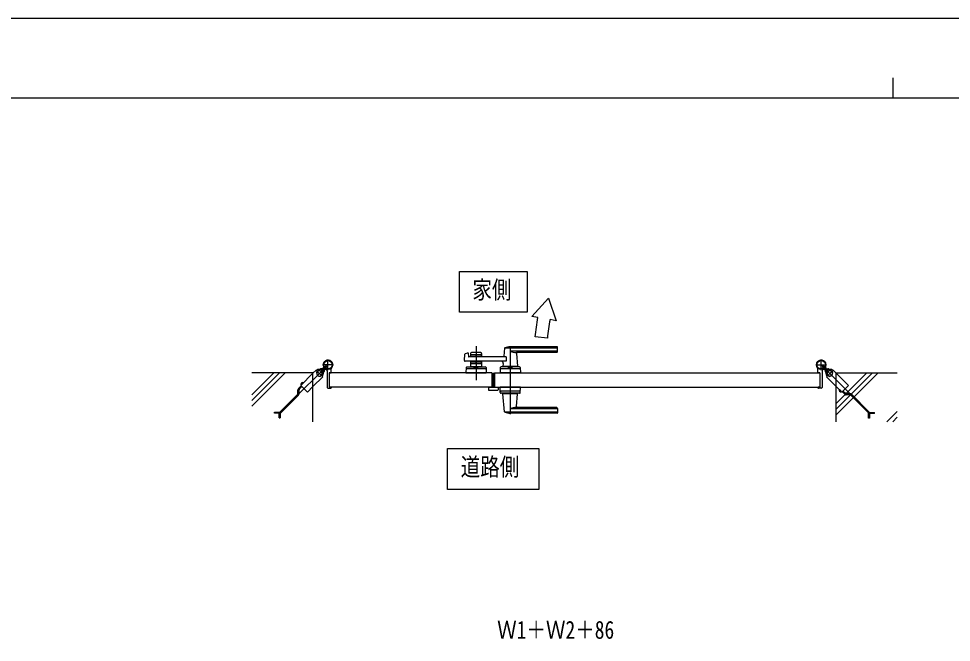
# Model space of a CAD drawing. Units: millimetres, scale not verified. Extents: x -4205 to 4205, y -2970 to 2970.
# Drawn here: x -2153 to 139, y 1438 to 2970 of the extents above; entities that cross this region are included whole.
import ezdxf
from ezdxf.enums import TextEntityAlignment as Align

# ---------------------------------------------------------------- set-up
doc = ezdxf.new("R2010")
doc.units = ezdxf.units.MM
doc.header["$LTSCALE"] = 12
for name, color, linetype in [('0-2_USER1', 3, 'Continuous'), ('0-3_YKK_12', 2, 'Continuous'), ('0-4_YKK_A1', 4, 'Continuous'), ('0-5_YKK_D', 6, 'Continuous'), ('0-6_YKK_ZWAK', 7, 'Continuous')]:
    doc.layers.add(name, color=color, linetype=linetype)
doc.styles.add('ＭＳ ゴシック', font='')
doc.styles.get('ＭＳ ゴシック').set_extended_font_data('MS Gothic')

msp = doc.modelspace()

# ---------------------------------------------------------------- linework, layer by layer
at = {"layer": '0-2_USER1'}
for points in [[(-1070.18, 2249.08), (-1070.18, 2349.08), (-903.78, 2349.08), (-903.78, 2249.08)], [(-1098.98, 1814.08), (-1098.98, 1914.08), (-874.98, 1914.08), (-874.98, 1814.08)]]:
    msp.add_lwpolyline(points, close=True, dxfattribs=at)
at = {"layer": '0-3_YKK_12'}
msp.add_line((-986.98, 2100), (-986.98, 2065), dxfattribs=at)
at = {"layer": '0-4_YKK_A1'}
for p, q in [((-851.52, 2283.24), (-891.74, 2238.72)), ((-851.52, 2283.24), (-832.65, 2228.31)), ((-877.4, 2236.2), (-891.74, 2238.72)), ((-832.65, 2228.31), (-847.43, 2230.91)), ((-853.86, 2185.33), (-883.7, 2188.51)), ((-1028.98, 2166), (-1028.98, 2082.5)), ((-959.03, 2160.39), (-960.73, 2141.31)), ((-829.98, 2160.98), (-958.77, 2160.98)), ((-944.98, 2166), (-944.98, 1999)), ((-829.98, 2164), (-944.98, 2164)), ((-828.98, 2152), (-828.98, 2163)), ((-1392.98, 2107), (-1392.98, 2133)), ((-1057.81, 2130.66), (-1056.59, 2146.07)), ((-1055.08, 2147.85), (-1049.66, 2149.2)), ((-1048.42, 2148.28), (-1048.03, 2140.45)), ((-955.42, 2139.5), (-1047.03, 2139.5)), ((-1042.48, 2148), (-1042.48, 2139.5)), ((-1042.48, 2145), (-1015.48, 2145)), ((-1017.48, 2150), (-1040.48, 2150)), ((-1040.48, 2141), (-1031.39, 2141)), ((-1029.33, 2142.65), (-1030.69, 2141.29)), ((-1028.62, 2142.65), (-1027.27, 2141.29)), ((-1026.56, 2141), (-1017.48, 2141)), ((-1015.48, 2148), (-1015.48, 2139.5)), ((-829.98, 2153.33), (-944.98, 2153.33)), ((-830.98, 2150), (-930, 2150)), ((-929.81, 2147.81), (-927.01, 2116.32)), ((-180.98, 2107), (-180.98, 2133)), ((-1405.63, 2110.18), (-1409.22, 2110.18)), ((-1379.98, 2120), (-1405.98, 2120)), ((-1405.63, 2110.18), (-1404.21, 2111.6)), ((-1404.53, 2108.45), (-1394.47, 2118.51)), ((-1404.39, 2108.59), (-1399.73, 2113.25)), ((-1403.23, 2113.99), (-1402.95, 2114.27)), ((-1402.8, 2107.35), (-1401.38, 2108.77)), ((-1401.3, 2113.58), (-1402.06, 2112.82)), ((-1401.7, 2114.11), (-1398.28, 2117.53)), ((-1397.82, 2117.06), (-1401.3, 2113.58)), ((-1399.4, 2111.68), (-1400.16, 2110.92)), ((-1395.92, 2115.16), (-1399.4, 2111.68)), ((-1398.99, 2109.75), (-1398.71, 2110.03)), ((-1395.46, 2114.7), (-1398.87, 2111.29)), ((-1398.28, 2117.53), (-1395.46, 2114.7)), ((-1384.98, 2100.8), (-1384.98, 2109.84)), ((-1053.54, 2113.07), (-1053.98, 2100)), ((-1006.25, 2110), (-1051.71, 2110)), ((-1051.55, 2115), (-1006.41, 2115)), ((-1042.48, 2128.5), (-1042.48, 2115)), ((-1042.48, 2123), (-1015.48, 2123)), ((-1015.48, 2115), (-1042.48, 2115)), ((-1040.48, 2127), (-1031.39, 2127)), ((-1029.33, 2125.35), (-1030.69, 2126.71)), ((-1028.62, 2125.35), (-1027.27, 2126.71)), ((-1026.56, 2127), (-1017.48, 2127)), ((-1024.48, 2112.2), (-1024.48, 2115)), ((-1015.48, 2128.5), (-1015.48, 2115)), ((-1004.42, 2113.07), (-1003.98, 2100)), ((-969.54, 2113.07), (-969.98, 2100)), ((-922.25, 2110), (-967.71, 2110)), ((-922.41, 2115), (-967.55, 2115)), ((-926.98, 2115.99), (-962.98, 2115.99)), ((-962.98, 2115), (-962.98, 2115.99)), ((-962.35, 2123.05), (-962.95, 2116.32)), ((-927.31, 2115.99), (-962.65, 2115.99)), ((-959.98, 2115.99), (-962.15, 2115.99)), ((-949.48, 2112.2), (-949.48, 2115)), ((-927.31, 2115.99), (-929.98, 2115.99)), ((-926.98, 2115), (-926.98, 2115.99)), ((-920.42, 2113.07), (-919.98, 2100)), ((-193.98, 2120), (-167.98, 2120)), ((-188.98, 2100.8), (-188.98, 2109.84)), ((-169.43, 2108.45), (-179.49, 2118.51)), ((-175.68, 2117.53), (-178.51, 2114.7)), ((-178.51, 2114.7), (-175.09, 2111.29)), ((-178.04, 2115.16), (-174.56, 2111.68)), ((-176.14, 2117.06), (-172.66, 2113.58)), ((-172.27, 2114.11), (-175.68, 2117.53)), ((-174.97, 2109.75), (-175.25, 2110.03)), ((-174.56, 2111.68), (-173.8, 2110.92)), ((-169.57, 2108.59), (-174.23, 2113.25)), ((-172.66, 2113.58), (-171.9, 2112.82)), ((-171.16, 2107.35), (-172.58, 2108.77)), ((-170.73, 2113.99), (-171.01, 2114.27)), ((-168.33, 2110.18), (-169.75, 2111.6)), ((-168.61, 2111.87), (-169.52, 2112.78)), ((-169.31, 2111.16), (-168.61, 2111.87)), ((-168.33, 2110.18), (-164.74, 2110.18)), ((-1526.41, 2100), (-1579.98, 2046.43)), ((-1512.27, 2100), (-1579.98, 2032.29)), ((-1498.13, 2100), (-1579.98, 2018.15)), ((-1407.48, 2105.5), (-1470.07, 2042.91)), ((-1421.26, 2105.86), (-1422.4, 2106.99)), ((-1416.14, 2106.04), (-1421.44, 2100.73)), ((-1421.44, 2100.73), (-1419.5, 2093.48)), ((-1420.91, 2105.5), (-1407.48, 2092.07)), ((-1419.5, 2093.48), (-1412.25, 2091.54)), ((-1408.89, 2104.09), (-1416.14, 2106.04)), ((-1412.25, 2091.54), (-1406.94, 2096.84)), ((-1409.22, 2108.18), (-1405.38, 2108.18)), ((-1406.94, 2096.84), (-1408.89, 2104.09)), ((-1405.99, 2090.58), (-1407.12, 2091.72)), ((-1404.8, 2103.76), (-1404.8, 2107.6)), ((-1402.8, 2107.35), (-1402.8, 2103.76)), ((-1401.82, 2108.33), (-1401.11, 2107.63)), ((-1401.11, 2107.63), (-1400.2, 2108.54)), ((-1394.98, 2105.06), (-1394.98, 2064.5)), ((-1389.98, 2100), (-1389.98, 2065)), ((-1389.68, 2100.3), (-1385.48, 2100.3)), ((-1053.98, 2100), (-1003.98, 2100)), ((-919.98, 2100), (-969.98, 2100)), ((-184.28, 2100.3), (-188.48, 2100.3)), ((-183.98, 2100), (-183.98, 2065)), ((-178.98, 2105.06), (-178.98, 2064.5)), ((-171.16, 2107.35), (-171.16, 2103.76)), ((-169.16, 2103.76), (-169.16, 2107.6)), ((-164.74, 2108.18), (-168.58, 2108.18)), ((-166.84, 2091.72), (-167.97, 2090.58)), ((-165.07, 2104.09), (-167.02, 2096.84)), ((-167.02, 2096.84), (-161.71, 2091.54)), ((-166.48, 2092.07), (-153.05, 2105.5)), ((-166.48, 2105.5), (-103.89, 2042.91)), ((-157.82, 2106.04), (-165.07, 2104.09)), ((-161.71, 2091.54), (-154.46, 2093.48)), ((-152.52, 2100.73), (-157.82, 2106.04)), ((-154.46, 2093.48), (-152.52, 2100.73)), ((-151.56, 2106.99), (-152.7, 2105.86)), ((-69.24, 2100), (-143.98, 2025.25)), ((-55.09, 2100), (-143.98, 2011.11)), ((-40.95, 2100), (-143.98, 1996.97)), ((-1465.61, 2061.51), (-1458.74, 2068.38)), ((-1463.6, 2059.85), (-1456.9, 2066.54)), ((-1459.23, 2073.11), (-1457.4, 2072.48)), ((-1458.81, 2070.57), (-1459.08, 2071.03)), ((-1457.75, 2071.63), (-1458.81, 2070.57)), ((-1454.92, 2074.46), (-1457.75, 2071.63)), ((-1457.4, 2072.48), (-1456.15, 2072.86)), ((-1456.4, 2075.94), (-1455.77, 2074.11)), ((-1455.77, 2074.11), (-1456.15, 2072.86)), ((-1454.92, 2074.46), (-1453.86, 2075.52)), ((-1453.86, 2075.52), (-1454.32, 2075.79)), ((-1389.68, 2064.7), (-1385.48, 2064.7)), ((-1384.98, 2064.2), (-1384.98, 2063.5)), ((-998.98, 2065), (-998.98, 2058.5)), ((-998.98, 2065), (-974.98, 2065)), ((-974.98, 2065), (-974.98, 2058.5)), ((-969.54, 2051.93), (-969.98, 2065)), ((-919.98, 2065), (-969.98, 2065)), ((-920.42, 2051.93), (-919.98, 2065)), ((-188.98, 2064.2), (-188.98, 2063.5)), ((-184.28, 2064.7), (-188.48, 2064.7)), ((-1510.64, 2004.18), (-1467.37, 2047.45)), ((-1508.98, 2002.17), (-1465.36, 2045.78)), ((-1466.79, 2048.86), (-1466.79, 2058.68)), ((-1464.19, 2048.61), (-1464.19, 2058.43)), ((-1392.98, 2062.5), (-1385.98, 2062.5)), ((-997.98, 2057.5), (-975.98, 2057.5)), ((-922.25, 2055), (-967.71, 2055)), ((-922.41, 2050), (-967.55, 2050)), ((-962.98, 2050), (-962.98, 2049)), ((-926.98, 2049), (-962.98, 2049)), ((-959.03, 2004.6), (-962.95, 2048.67)), ((-929.81, 2017.18), (-927, 2048.67)), ((-926.98, 2050), (-926.98, 2049)), ((-180.98, 2062.5), (-187.98, 2062.5)), ((-136.92, 2056.58), (-135.09, 2057.21)), ((-136.5, 2059.12), (-136.77, 2058.66)), ((-135.44, 2058.06), (-136.5, 2059.12)), ((-135.44, 2058.06), (-132.61, 2055.23)), ((-135.09, 2057.21), (-133.84, 2056.83)), ((-134.09, 2053.75), (-133.46, 2055.58)), ((-133.46, 2055.58), (-133.84, 2056.83)), ((-132.61, 2055.23), (-131.55, 2054.17)), ((-131.55, 2054.17), (-132.02, 2053.9)), ((-122.49, 2047.37), (-129.36, 2054.24)), ((-120.83, 2049.38), (-127.52, 2056.08)), ((-109.84, 2046.19), (-119.66, 2046.19)), ((-109.59, 2048.79), (-119.41, 2048.79)), ((-65.16, 2002.34), (-108.43, 2045.61)), ((-63.15, 2004), (-106.76, 2047.62)), ((-1524.29, 2003.59), (-1512.05, 2003.59)), ((-1524.29, 2000.99), (-1524.29, 2003.59)), ((-1511.8, 2000.99), (-1524.29, 2000.99)), ((-1512.75, 1989.45), (-1512.75, 2000.99)), ((-1510.15, 2001.35), (-1510.15, 1989.45)), ((-829.98, 2004.02), (-958.77, 2004.02)), ((-829.98, 2011.67), (-944.98, 2011.67)), ((-829.98, 2001), (-944.98, 2001)), ((-830.98, 2015), (-930, 2015)), ((-828.98, 2013), (-828.98, 2002)), ((-64.57, 1988.69), (-64.57, 2000.93)), ((-62.33, 2002.83), (-50.43, 2002.83)), ((-61.97, 2001.18), (-61.97, 1988.69)), ((-50.43, 2000.23), (-61.97, 2000.23)), ((-50.43, 2000.23), (-50.43, 2002.83)), ((6.02, 2005.55), (-19.53, 1980)), ((-1512.75, 1989.45), (-1510.15, 1989.45)), ((-61.97, 1988.69), (-64.57, 1988.69)), ((6.02, 1991.41), (-5.39, 1980))]:
    msp.add_line(p, q, dxfattribs=at)
for points in [[(-955.42, 2139.5), (-955.42, 2128.5), (-1055.81, 2128.5)], [(-1404.65, 2111.16), (-1405.35, 2111.87), (-1404.44, 2112.78)], [(-1402.53, 2113.28), (-1403.59, 2114.34), (-1404.31, 2113.08)], [(-1404.26, 2111.69), (-1402.21, 2112.4), (-1400.97, 2112.02)], [(-1398.87, 2111.29), (-1399.7, 2110.45), (-1402.53, 2113.28), (-1401.7, 2114.11)], [(-1401.29, 2108.72), (-1400.58, 2110.77), (-1400.97, 2112.02)], [(-1399.7, 2110.45), (-1398.64, 2109.39), (-1399.9, 2108.67)], [(-1024.48, 2112.2), (-1033.48, 2112.2), (-1033.48, 2115)], [(-949.48, 2112.2), (-940.48, 2112.2), (-940.48, 2115)], [(-174.26, 2110.45), (-175.32, 2109.39), (-174.06, 2108.67)], [(-175.09, 2111.29), (-174.26, 2110.45), (-171.43, 2113.28), (-172.27, 2114.11)], [(-172.67, 2108.72), (-173.38, 2110.77), (-173, 2112.02)], [(-169.7, 2111.69), (-171.75, 2112.4), (-173, 2112.02)], [(-171.43, 2113.28), (-170.37, 2114.34), (-169.65, 2113.08)], [(-1429.98, 1980), (-1429.98, 2100), (-1579.98, 2100)], [(-1422.4, 2106.99), (-1429.98, 2099.4), (-1459.87, 2069.51), (-1443.47, 2053.11)], [(-1443.47, 2053.11), (-1429.98, 2066.6), (-1405.99, 2090.58)], [(-989.98, 2100), (-989.98, 2065), (-1389.98, 2065)], [(-989.98, 2100), (-1389.98, 2100), (-1389.98, 2065)], [(-983.98, 2100), (-983.98, 2065), (-183.98, 2065)], [(-983.98, 2100), (-183.98, 2100), (-183.98, 2065)], [(-172.14, 2108.33), (-172.85, 2107.63), (-173.76, 2108.54)], [(-167.97, 2090.58), (-143.98, 2066.6), (-130.49, 2053.11), (-114.09, 2069.51)], [(-114.09, 2069.51), (-143.98, 2099.4), (-151.56, 2106.99)], [(-143.98, 1980), (-143.98, 2100), (6.02, 2100)]]:
    msp.add_lwpolyline(points, dxfattribs=at)
for centre, radius in [((-1392.98, 2120), 11.5), ((-1392.98, 2120), 10.35), ((-180.98, 2120), 11.5), ((-180.98, 2120), 10.35)]:
    msp.add_circle(centre, radius, dxfattribs=at)
for centre, radius, start, end in [((-8878.49, 3268.09), 8067.36, 352.30953, 352.65116), ((-184.37, 2114.01), 673.28, 170.00114, 173.91932), ((-958.04, 2160.31), 1, 113.30607, 174.91858), ((-944.98, 2130), 34, 90, 113.30607), ((-829.98, 2163), 1, 0, 90), ((-829.98, 2159.98), 1, 0, 90), ((-1054.6, 2145.91), 2, 104.03624, 175.49449), ((-1049.42, 2148.23), 1, 2.86241, 104.03624), ((-1047.03, 2140.5), 1, 182.86241, 270), ((-1040.48, 2148), 2, 90, 180), ((-1040.48, 2143), 2, 180, 270), ((-1031.39, 2142), 1, 270, 315), ((-1028.98, 2142.29), 0.5, 45, 135), ((-1026.56, 2142), 1, 225, 270), ((-1017.48, 2148), 2, 0, 90), ((-1017.48, 2143), 2, 270, 0), ((-962.72, 2141.49), 2, 270, 354.91858), ((-931.19, 2179.98), 30, 242.63879, 272.27092), ((-927.82, 2148), 2, 90, 185.08142), ((-830.98, 2152), 2, 270, 0), ((-829.98, 2154.33), 1, 270, 0), ((-1414.19, 2098.79), 10, 315, 135), ((-1409.22, 2105.18), 5, 90, 135.40999), ((-1403.19, 2112.43), 1.3, 150, 210.9647), ((-1392.98, 2120), 11.5, 321.98772, 244.89722), ((-1396.59, 2116.39), 9, 210.9647, 239.0353), ((-1400.55, 2109.79), 1.3, 239.0353, 300), ((-1399.98, 2105.06), 5, 0.00002, 64.89722), ((-1379.98, 2109.84), 5, 141.98772, 180), ((-1055.81, 2130.5), 2, 175.49449, 270), ((-1051.71, 2108), 2, 90, 178.09085), ((-1051.55, 2113), 2, 90, 178.09085), ((-1040.48, 2125), 2, 90, 180), ((-1031.39, 2126), 1, 45, 90), ((-1028.98, 2125.71), 0.5, 225, 315), ((-1026.56, 2126), 1, 90, 135), ((-1017.48, 2125), 2, 0, 90), ((-1006.41, 2113), 2, 1.90915, 90), ((-1006.25, 2108), 2, 1.90915, 90), ((-967.71, 2108), 2, 90, 178.09085), ((-967.55, 2113), 2, 90, 178.09085), ((-967.33, 2123.49), 5, 354.91858, 90), ((-962.65, 2116.29), 0.3, 174.91858, 270), ((-927.31, 2116.29), 0.3, 270, 5.08142), ((-922.41, 2113), 2, 1.90915, 90), ((-922.25, 2108), 2, 1.90915, 90), ((-180.98, 2120), 11.5, 295.10278, 218.01228), ((-193.98, 2109.84), 5, 0, 38.01228), ((-173.98, 2105.06), 5, 115.10278, 179.99998), ((-173.41, 2109.79), 1.3, 240, 300.9647), ((-177.37, 2116.39), 9, 300.9647, 329.0353), ((-159.77, 2098.79), 10, 45, 225), ((-170.77, 2112.43), 1.3, 329.0353, 30), ((-164.74, 2105.18), 5, 44.59001, 90), ((-1414.19, 2098.79), 6.5, 84.54354, 275.45646), ((-1414.19, 2098.79), 6.5, 275.45646, 84.54354), ((-1409.22, 2105.18), 3, 90, 110.54093), ((-1405.38, 2109.58), 1.4, 270, 315), ((-1407.8, 2103.76), 3, 339.45907, 0), ((-1403.4, 2107.6), 1.4, 135, 180), ((-1407.8, 2103.76), 5, 314.59001, 0), ((-1389.68, 2100), 0.3, 90, 180), ((-1385.48, 2100.8), 0.5, 270, 0), ((-188.48, 2100.8), 0.5, 180, 270), ((-184.28, 2100), 0.3, 0, 90), ((-166.16, 2103.76), 5, 180, 225.40999), ((-170.56, 2107.6), 1.4, 0, 45), ((-168.58, 2109.58), 1.4, 225, 270), ((-166.16, 2103.76), 3, 180, 200.54093), ((-159.77, 2098.79), 6.5, 174.54354, 5.45646), ((-159.77, 2098.79), 6.5, 5.45646, 174.54354), ((-164.74, 2105.18), 3, 69.45907, 90), ((-1457.09, 2072.18), 2.3, 171.88409, 210), ((-1455.21, 2071.92), 4.2, 98.11591, 171.88409), ((-1455.47, 2073.8), 2.3, 60, 98.11591), ((-1392.98, 2064.5), 2, 180, 270), ((-1389.68, 2065), 0.3, 180, 270), ((-1385.98, 2063.5), 1, 270, 0), ((-1385.48, 2064.2), 0.5, 0, 90), ((-188.48, 2064.2), 0.5, 90, 180), ((-187.98, 2063.5), 1, 180, 270), ((-184.28, 2065), 0.3, 270, 0), ((-180.98, 2064.5), 2, 270, 0), ((-1468.79, 2048.86), 2, 315, 0), ((-1462.79, 2058.68), 4, 135, 180), ((-1468.19, 2048.61), 4, 315, 0), ((-1462.19, 2058.43), 2, 135, 180), ((-997.98, 2058.5), 1, 180, 270), ((-975.98, 2058.5), 1, 270, 360), ((-967.71, 2057), 2, 181.90915, 270), ((-967.55, 2052), 2, 181.90915, 270), ((-962.65, 2048.7), 0.3, 90, 185.08142), ((-927.3, 2048.7), 0.3, 354.91858, 90), ((-922.41, 2052), 2, 270, 358.09085), ((-922.25, 2057), 2, 270, 358.09085), ((-134.78, 2057.51), 2.3, 150, 188.11591), ((-132.9, 2057.77), 4.2, 188.11591, 261.88409), ((-133.17, 2055.89), 2.3, 261.88409, 300), ((-119.66, 2050.19), 4, 225, 270), ((-119.41, 2050.79), 2, 225, 270), ((-109.84, 2044.19), 2, 45, 90), ((-109.59, 2044.79), 4, 45, 90), ((-927.81, 2017), 2, 174.91858, 270), ((-1512.05, 2005.59), 2, 270, 315), ((-1511.8, 2004.99), 4, 270, 315), ((-958.03, 2004.69), 1, 185.08142, 246.69393), ((-944.98, 2035), 34, 246.69393, 270), ((-931.19, 1985.02), 30, 87.72908, 117.36121), ((-830.98, 2013), 2, 0, 90), ((-829.98, 2010.67), 1, 0, 90), ((-829.98, 2005.02), 1, 270, 0), ((-829.98, 2002), 1, 270, 0), ((-66.57, 2000.93), 2, 0, 45), ((-65.97, 2001.18), 4, 0, 45)]:
    msp.add_arc(centre, radius, start, end, dxfattribs=at)
at = {"layer": '0-6_YKK_ZWAK'}
for p, q in [((-4.98, 2825), (-4.98, 2775)), ((3895.02, 2775), (-3904.98, 2775))]:
    msp.add_line(p, q, dxfattribs=at)
msp.add_lwpolyline([(-4205, -2970), (4205, -2970), (4205, 2970), (-4205, 2970)], close=True, dxfattribs=at)

# ---------------------------------------------------------------- texts
at = {"layer": '0-2_USER1', "style": 'ＭＳ ゴシック', "width": 0.8}
for s, p in [('家側', (-1038.18, 2269.08)), ('道路側', (-1066.98, 1834.08))]:
    msp.add_text(s, height=43.99, dxfattribs=at).set_placement(p, align=Align.BOTTOM_LEFT)
at = {"layer": '0-5_YKK_D', "style": 'ＭＳ ゴシック', "width": 0.8}
msp.add_text('Ｗ1＋Ｗ2＋86', height=43.99, dxfattribs=at).set_placement((-977.38, 1434), align=Align.BOTTOM_LEFT)

doc.saveas('drawing.dxf')
